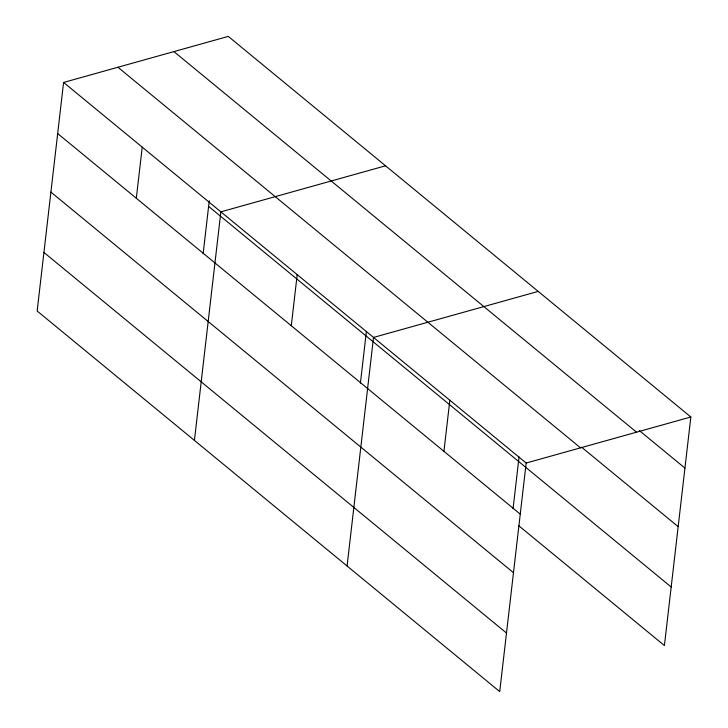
<?xml version="1.0" encoding="UTF-8"?>
<svg xmlns="http://www.w3.org/2000/svg" width="728" height="728" viewBox="0 0 728 728"><rect width="100%" height="100%" fill="white"/><g stroke="black" fill="none" stroke-linecap="round" stroke-linejoin="round"><path stroke-width="1.09" d="M63.591 82.446L37.146 311.002L499.717 691.6L526.171 463.035L63.591 82.446L228.283 36.4L690.854 416.998L664.409 645.554L518.773 525.734M136.318 198.244L142.233 147.147M203.139 253.699L209.255 200.81M194.422 440.404L220.866 211.848L385.558 165.802M291.282 325.744L297.197 274.638M360.415 383.101L366.402 331.331M347.074 566.002L373.519 337.437L538.201 291.4M443.934 451.342L449.84 400.236M513.058 508.699L519.055 456.929M526.171 463.035L690.854 416.998M639.32 430.557L684.939 468.095M173.928 51.597L636.509 432.186M581.663 447.256L678.168 526.653M117.936 67.249L580.516 447.838M208.608 206.397L671.18 586.995M57.676 133.543L520.256 514.132M50.905 192.101L513.477 572.699M43.926 252.443L506.497 633.032"/></g></svg>
